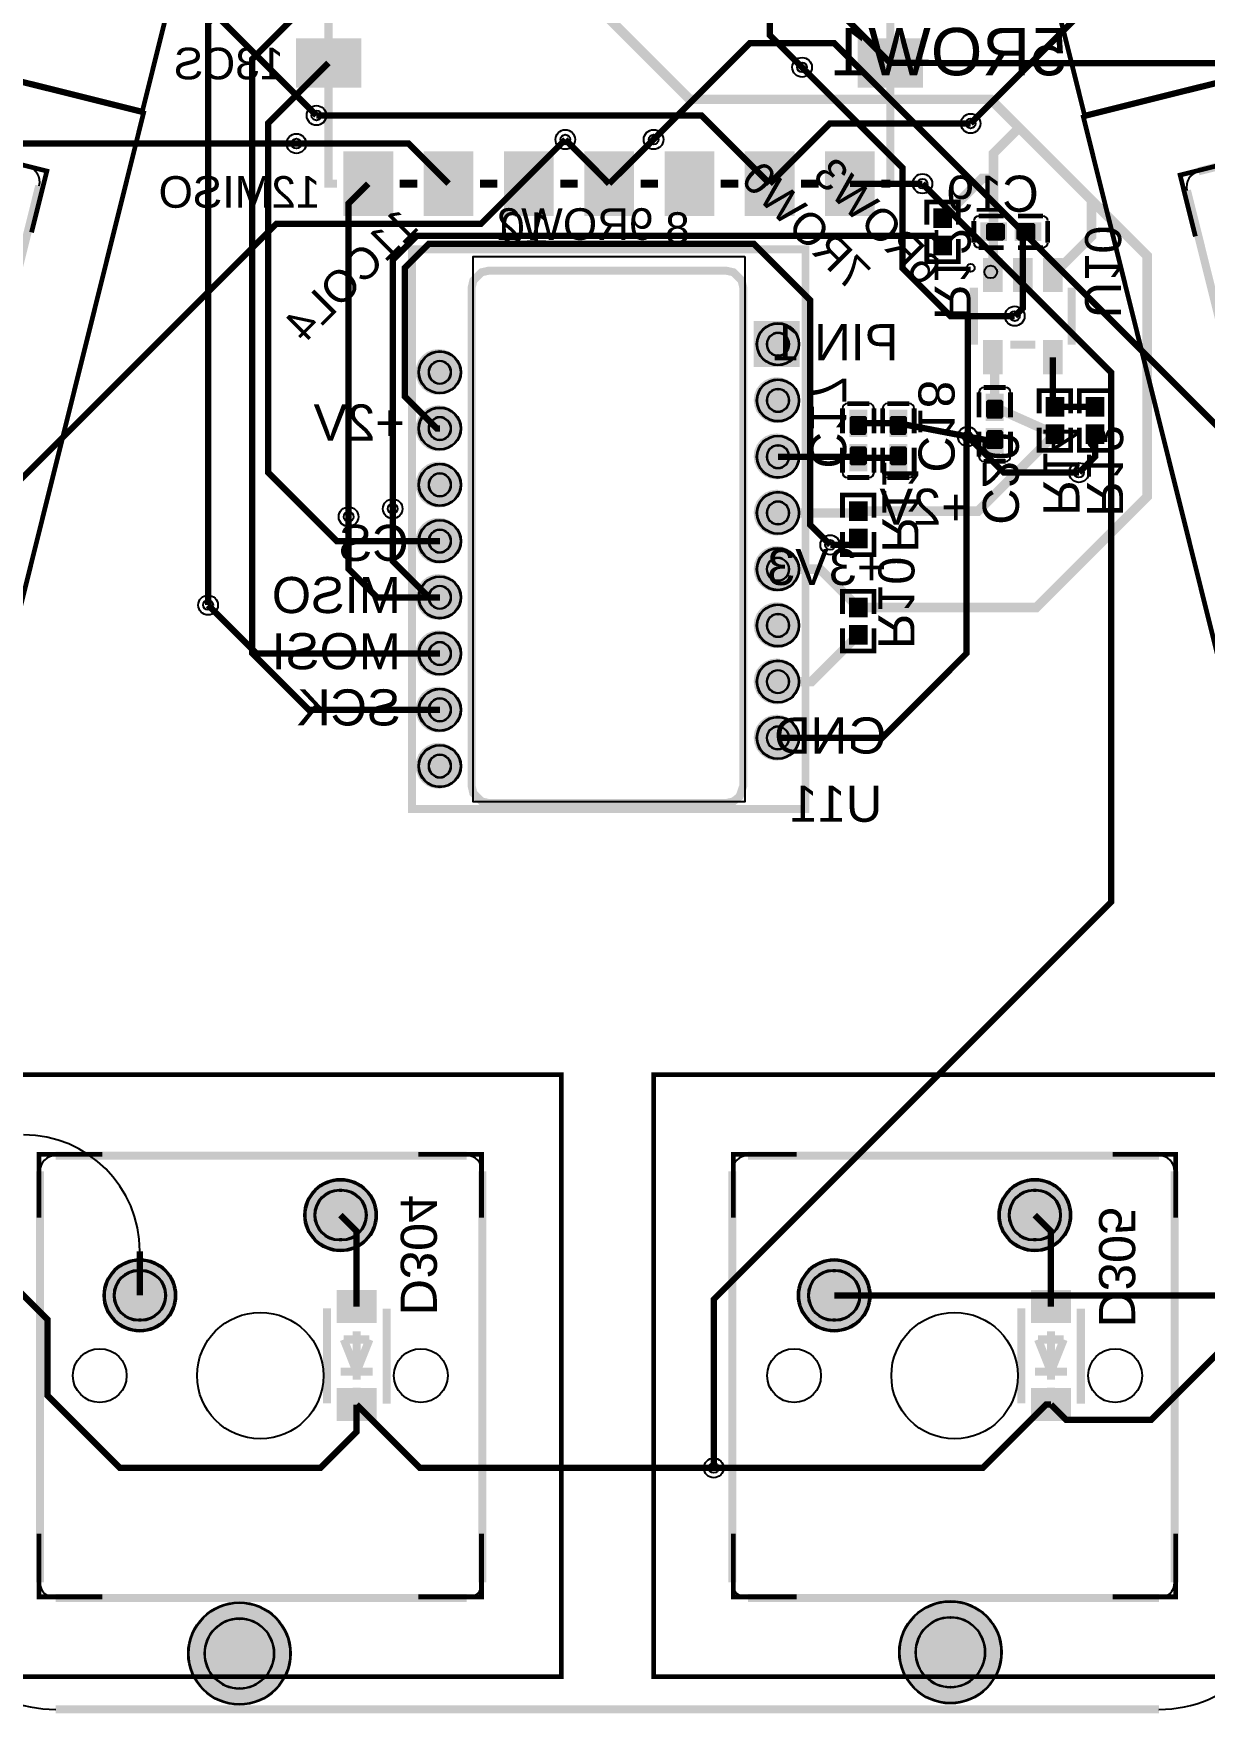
# Model space of a CAD drawing. Header units: millimetres. Extents: x 6 to 238, y 3 to 100.
# Drawn here: x 103.7 to 140.7, y 2.6 to 55.8 of the extents above; entities that cross this region are included whole.
import ezdxf

# ---------------------------------------------------------------- set-up
doc = ezdxf.new("R2010")
doc.units = ezdxf.units.MM
for name, color, linetype, true_color in [('BoardOutLine', 7, 'Continuous', 0xff00ff), ('BottomLayer', 7, 'Continuous', 0x0000ff), ('BottomPasteMaskLayer', 7, 'Continuous', 0x800000), ('BottomSilkLayer', 7, 'Continuous', 0x66cc33), ('BottomSolderMaskLayer', 7, 'Continuous', 0xaa00ff), ('Document', 7, 'Continuous', 0xffffff), ('Hole', 7, 'Continuous', 0x222222), ('Multi-Layer', 7, 'Continuous', 0xc0c0c0), ('TopLayer', 7, 'Continuous', 0xff0000), ('TopSilkLayer', 7, 'Continuous', 0xffcc00), ('TopSolderMaskLayer', 7, 'Continuous', 0x800080)]:
    doc.layers.add(name, color=color, linetype=linetype, true_color=true_color)
doc.styles.get("Standard").update_dxf_attribs({"font": 'arial.ttf'})

msp = doc.modelspace()

# ---------------------------------------------------------------- hatches: boundary and pattern name
at = {"layer": 'BottomLayer'}
for points in [[(114.03, 54.112), (114.03, 55.636), (112.03, 55.636), (112.03, 54.112)], [(129.81, 55.636), (129.81, 54.112), (131.81, 54.112), (131.81, 55.636)], [(115.052, 52.054), (113.528, 52.054), (113.528, 50.054), (115.052, 50.054)], [(117.592, 52.054), (116.068, 52.054), (116.068, 50.054), (117.592, 50.054)], [(120.132, 52.054), (118.608, 52.054), (118.608, 50.054), (120.132, 50.054)], [(122.672, 52.054), (121.148, 52.054), (121.148, 50.054), (122.672, 50.054)], [(125.212, 52.054), (123.688, 52.054), (123.688, 50.054), (125.212, 50.054)], [(127.752, 52.054), (126.228, 52.054), (126.228, 50.054), (127.752, 50.054)], [(130.292, 52.054), (128.768, 52.054), (128.768, 50.054), (130.292, 50.054)], [(132.191, 49.68), (132.731, 49.68), (132.731, 50.246), (132.191, 50.246)], [(134.47, 49.26), (134.47, 49.8), (133.68, 49.8), (133.68, 49.26)], [(134.77, 49.26), (134.77, 49.8), (135.56, 49.8), (135.56, 49.26)], [(132.191, 49.38), (132.731, 49.38), (132.731, 48.814), (132.191, 48.814)], [(134.351, 47.663), (134.351, 48.663), (133.751, 48.663), (133.751, 47.663)], [(135.301, 47.663), (135.301, 48.663), (134.701, 48.663), (134.701, 47.663)], [(136.251, 47.663), (136.251, 48.663), (135.651, 48.663), (135.651, 47.663)], [(134.351, 45.063), (134.351, 46.063), (133.751, 46.063), (133.751, 45.063)], [(136.251, 45.063), (136.251, 46.063), (135.651, 46.063), (135.651, 45.063)], [(133.842, 43.584), (134.382, 43.584), (134.382, 44.374), (133.842, 44.374)], [(136.287, 43.711), (135.747, 43.711), (135.747, 44.277), (136.287, 44.277)], [(137.017, 43.711), (137.557, 43.711), (137.557, 44.277), (137.017, 44.277)], [(129.524, 43.076), (130.064, 43.076), (130.064, 43.866), (129.524, 43.866)], [(130.794, 43.076), (131.334, 43.076), (131.334, 43.866), (130.794, 43.866)], [(133.842, 43.284), (134.382, 43.284), (134.382, 42.494), (133.842, 42.494)], [(136.287, 43.411), (135.747, 43.411), (135.747, 42.845), (136.287, 42.845)], [(137.017, 43.411), (137.557, 43.411), (137.557, 42.845), (137.017, 42.845)], [(129.524, 42.776), (130.064, 42.776), (130.064, 41.986), (129.524, 41.986)], [(130.794, 42.776), (131.334, 42.776), (131.334, 41.986), (130.794, 41.986)], [(129.524, 40.409), (130.064, 40.409), (130.064, 40.975), (129.524, 40.975)], [(129.524, 40.109), (130.064, 40.109), (130.064, 39.543), (129.524, 39.543)], [(129.524, 37.361), (130.064, 37.361), (130.064, 37.927), (129.524, 37.927)], [(129.524, 37.061), (130.064, 37.061), (130.064, 36.495), (129.524, 36.495)], [(114.519, 15.02), (114.519, 16.02), (113.319, 16.02), (113.319, 15.02)], [(136.49, 15.02), (136.49, 16.02), (135.29, 16.02), (135.29, 15.02)], [(114.519, 11.92), (114.519, 12.92), (113.319, 12.92), (113.319, 11.92)], [(136.49, 11.92), (136.49, 12.92), (135.29, 12.92), (135.29, 11.92)]]:
    msp.add_hatch(color=256, dxfattribs=at).paths.add_polyline_path(points)
at = {"layer": 'BottomPasteMaskLayer'}
for points in [[(114.03, 54.112), (114.03, 55.636), (112.03, 55.636), (112.03, 54.112)], [(129.81, 55.636), (129.81, 54.112), (131.81, 54.112), (131.81, 55.636)], [(115.052, 52.054), (113.528, 52.054), (113.528, 50.054), (115.052, 50.054)], [(117.592, 52.054), (116.068, 52.054), (116.068, 50.054), (117.592, 50.054)], [(120.132, 52.054), (118.608, 52.054), (118.608, 50.054), (120.132, 50.054)], [(122.672, 52.054), (121.148, 52.054), (121.148, 50.054), (122.672, 50.054)], [(125.212, 52.054), (123.688, 52.054), (123.688, 50.054), (125.212, 50.054)], [(127.752, 52.054), (126.228, 52.054), (126.228, 50.054), (127.752, 50.054)], [(130.292, 52.054), (128.768, 52.054), (128.768, 50.054), (130.292, 50.054)], [(132.231, 49.665), (132.691, 49.665), (132.731, 49.705), (132.731, 50.206), (132.691, 50.246), (132.231, 50.246), (132.191, 50.206), (132.191, 49.705)], [(133.84, 49.755), (133.84, 49.305), (133.89, 49.255), (134.37, 49.255), (134.44, 49.305), (134.44, 49.755), (134.37, 49.805), (133.89, 49.805)], [(134.8, 49.755), (134.8, 49.305), (134.87, 49.255), (135.35, 49.255), (135.4, 49.305), (135.4, 49.755), (135.35, 49.805), (134.87, 49.805)], [(132.231, 49.395), (132.691, 49.395), (132.731, 49.355), (132.731, 48.854), (132.691, 48.814), (132.231, 48.814), (132.191, 48.854), (132.191, 49.355)], [(134.351, 47.663), (134.351, 48.663), (133.751, 48.663), (133.751, 47.663)], [(135.301, 47.663), (135.301, 48.663), (134.701, 48.663), (134.701, 47.663)], [(136.251, 47.663), (136.251, 48.663), (135.651, 48.663), (135.651, 47.663)], [(134.351, 45.063), (134.351, 46.063), (133.751, 46.063), (133.751, 45.063)], [(136.251, 45.063), (136.251, 46.063), (135.651, 46.063), (135.651, 45.063)], [(134.337, 44.214), (133.887, 44.214), (133.837, 44.164), (133.837, 43.684), (133.887, 43.614), (134.337, 43.614), (134.387, 43.684), (134.387, 44.164)], [(136.247, 43.696), (135.787, 43.696), (135.747, 43.736), (135.747, 44.237), (135.787, 44.277), (136.247, 44.277), (136.287, 44.237), (136.287, 43.736)], [(137.057, 43.696), (137.517, 43.696), (137.557, 43.736), (137.557, 44.237), (137.517, 44.277), (137.057, 44.277), (137.017, 44.237), (137.017, 43.736)], [(130.019, 43.706), (129.569, 43.706), (129.519, 43.656), (129.519, 43.176), (129.569, 43.106), (130.019, 43.106), (130.069, 43.176), (130.069, 43.656)], [(131.289, 43.706), (130.839, 43.706), (130.789, 43.656), (130.789, 43.176), (130.839, 43.106), (131.289, 43.106), (131.339, 43.176), (131.339, 43.656)], [(134.337, 43.254), (133.887, 43.254), (133.837, 43.184), (133.837, 42.704), (133.887, 42.654), (134.337, 42.654), (134.387, 42.704), (134.387, 43.184)], [(136.247, 43.426), (135.787, 43.426), (135.747, 43.386), (135.747, 42.885), (135.787, 42.845), (136.247, 42.845), (136.287, 42.885), (136.287, 43.386)], [(137.057, 43.426), (137.517, 43.426), (137.557, 43.386), (137.557, 42.885), (137.517, 42.845), (137.057, 42.845), (137.017, 42.885), (137.017, 43.386)], [(130.019, 42.746), (129.569, 42.746), (129.519, 42.676), (129.519, 42.196), (129.569, 42.146), (130.019, 42.146), (130.069, 42.196), (130.069, 42.676)], [(131.289, 42.746), (130.839, 42.746), (130.789, 42.676), (130.789, 42.196), (130.839, 42.146), (131.289, 42.146), (131.339, 42.196), (131.339, 42.676)], [(129.564, 40.394), (130.024, 40.394), (130.064, 40.434), (130.064, 40.935), (130.024, 40.975), (129.564, 40.975), (129.524, 40.935), (129.524, 40.434)], [(129.564, 40.124), (130.024, 40.124), (130.064, 40.084), (130.064, 39.583), (130.024, 39.543), (129.564, 39.543), (129.524, 39.583), (129.524, 40.084)], [(129.564, 37.346), (130.024, 37.346), (130.064, 37.386), (130.064, 37.887), (130.024, 37.927), (129.564, 37.927), (129.524, 37.887), (129.524, 37.386)], [(129.564, 37.076), (130.024, 37.076), (130.064, 37.036), (130.064, 36.535), (130.024, 36.495), (129.564, 36.495), (129.524, 36.535), (129.524, 37.036)], [(114.519, 15.02), (114.519, 16.02), (113.319, 16.02), (113.319, 15.02)], [(136.49, 15.02), (136.49, 16.02), (135.29, 16.02), (135.29, 15.02)], [(114.519, 11.92), (114.519, 12.92), (113.319, 12.92), (113.319, 11.92)], [(136.49, 11.92), (136.49, 12.92), (135.29, 12.92), (135.29, 11.92)]]:
    msp.add_hatch(color=256, dxfattribs=at).paths.add_polyline_path(points)
at = {"layer": 'BottomSolderMaskLayer'}
for points in [[(114.064, 54.093), (114.064, 55.655), (111.997, 55.655), (111.997, 54.093)], [(129.777, 55.655), (129.777, 54.093), (131.844, 54.093), (131.844, 55.655)], [(115.078, 52.08), (113.503, 52.08), (113.503, 50.029), (115.078, 50.029)], [(117.618, 52.08), (116.043, 52.08), (116.043, 50.029), (117.618, 50.029)], [(120.158, 52.08), (118.583, 52.08), (118.583, 50.029), (120.158, 50.029)], [(122.698, 52.08), (121.123, 52.08), (121.123, 50.029), (122.698, 50.029)], [(125.238, 52.08), (123.663, 52.08), (123.663, 50.029), (125.238, 50.029)], [(127.778, 52.08), (126.203, 52.08), (126.203, 50.029), (127.778, 50.029)], [(130.318, 52.08), (128.743, 52.08), (128.743, 50.029), (130.318, 50.029)], [(132.167, 49.654), (132.756, 49.654), (132.756, 50.272), (132.167, 50.272)], [(134.496, 49.235), (134.496, 49.826), (133.655, 49.826), (133.655, 49.235)], [(134.745, 49.235), (134.745, 49.826), (135.586, 49.826), (135.586, 49.235)], [(132.167, 49.407), (132.756, 49.407), (132.756, 48.788), (132.167, 48.788)], [(134.367, 47.621), (134.367, 48.706), (133.736, 48.706), (133.736, 47.621)], [(135.317, 47.621), (135.317, 48.706), (134.686, 48.706), (134.686, 47.621)], [(136.266, 47.621), (136.266, 48.706), (135.636, 48.706), (135.636, 47.621)], [(126.579, 45.974, 1), (127.93, 45.974, 1)], [(115.878, 45.085, 1), (117.229, 45.085, 1)], [(134.367, 45.021), (134.367, 46.105), (133.736, 46.105), (133.736, 45.021)], [(136.266, 45.021), (136.266, 46.105), (135.636, 46.105), (135.636, 45.021)], [(126.579, 44.194, 1), (127.93, 44.194, 1)], [(133.825, 43.547), (134.4, 43.547), (134.4, 44.411), (133.825, 44.411)], [(136.312, 43.684), (135.723, 43.684), (135.723, 44.303), (136.312, 44.303)], [(136.993, 43.684), (137.582, 43.684), (137.582, 44.303), (136.993, 44.303)], [(115.878, 43.305, 1), (117.229, 43.305, 1)], [(129.507, 43.039), (130.082, 43.039), (130.082, 43.903), (129.507, 43.903)], [(130.777, 43.039), (131.352, 43.039), (131.352, 43.903), (130.777, 43.903)], [(126.579, 42.413, 1), (127.93, 42.413, 1)], [(133.825, 43.321), (134.4, 43.321), (134.4, 42.457), (133.825, 42.457)], [(136.312, 43.438), (135.723, 43.438), (135.723, 42.819), (136.312, 42.819)], [(136.993, 43.438), (137.582, 43.438), (137.582, 42.819), (136.993, 42.819)], [(129.507, 42.813), (130.082, 42.813), (130.082, 41.949), (129.507, 41.949)], [(130.777, 42.813), (131.352, 42.813), (131.352, 41.949), (130.777, 41.949)], [(115.878, 41.524, 1), (117.229, 41.524, 1)], [(126.579, 40.635, 1), (127.93, 40.635, 1)], [(129.5, 40.382), (130.089, 40.382), (130.089, 41.001), (129.5, 41.001)], [(115.878, 39.743, 1), (117.229, 39.743, 1)], [(129.5, 40.136), (130.089, 40.136), (130.089, 39.517), (129.5, 39.517)], [(126.576, 38.854, 1), (127.927, 38.854, 1)], [(115.878, 37.963, 1), (117.229, 37.963, 1)], [(126.579, 37.074, 1), (127.93, 37.074, 1)], [(129.5, 37.334), (130.089, 37.334), (130.089, 37.953), (129.5, 37.953)], [(115.878, 36.185, 1), (117.229, 36.185, 1)], [(129.5, 37.088), (130.089, 37.088), (130.089, 36.469), (129.5, 36.469)], [(126.576, 35.296, 1), (127.927, 35.296, 1)], [(115.878, 34.404, 1), (117.229, 34.404, 1)], [(126.576, 33.515, 1), (127.927, 33.515, 1)], [(115.878, 32.624, 1), (117.229, 32.624, 1)], [(112.26, 18.415, 1), (114.562, 18.415, 1)], [(134.232, 18.415, 1), (136.533, 18.415, 1)], [(105.91, 15.875, 1), (108.212, 15.875, 1)], [(127.882, 15.875, 1), (130.183, 15.875, 1)], [(114.55, 14.999), (114.55, 16.041), (113.289, 16.041), (113.289, 14.999)], [(136.521, 14.999), (136.521, 16.041), (135.26, 16.041), (135.26, 14.999)], [(114.55, 11.899), (114.55, 12.941), (113.289, 12.941), (113.289, 11.899)], [(136.521, 11.899), (136.521, 12.941), (135.26, 12.941), (135.26, 11.899)], [(108.585, 4.54, 1), (111.835, 4.54, 1)], [(131.084, 4.581, 1), (134.335, 4.581, 1)]]:
    msp.add_hatch(color=256, dxfattribs=at).paths.add_polyline_path(points)
at = {"layer": 'Document'}
for points in [[(114.046, 15.113), (114.046, 16.002), (113.792, 16.002), (113.792, 15.113)], [(136.017, 15.113), (136.017, 16.002), (135.763, 16.002), (135.763, 15.113)], [(113.483, 15.441), (114.372, 15.441), (114.372, 15.695), (113.483, 15.695)], [(135.454, 15.441), (136.343, 15.441), (136.343, 15.695), (135.454, 15.695)], [(114.046, 12.065), (114.046, 12.954), (113.792, 12.954), (113.792, 12.065)], [(136.017, 12.065), (136.017, 12.954), (135.763, 12.954), (135.763, 12.065)]]:
    msp.add_hatch(color=256, dxfattribs=at).paths.add_polyline_path(points)
at = {"layer": 'Multi-Layer'}
for points in [[(126.604, 45.974, 1), (127.904, 45.974, 1)], [(115.903, 45.085, 1), (117.203, 45.085, 1)], [(126.604, 44.194, 1), (127.904, 44.194, 1)], [(115.903, 43.305, 1), (117.203, 43.305, 1)], [(126.604, 42.413, 1), (127.904, 42.413, 1)], [(115.903, 41.524, 1), (117.203, 41.524, 1)], [(126.604, 40.635, 1), (127.904, 40.635, 1)], [(115.903, 39.743, 1), (117.203, 39.743, 1)], [(126.602, 38.854, 1), (127.902, 38.854, 1)], [(115.903, 37.963, 1), (117.203, 37.963, 1)], [(126.604, 37.074, 1), (127.904, 37.074, 1)], [(115.903, 36.185, 1), (117.203, 36.185, 1)], [(126.602, 35.296, 1), (127.902, 35.296, 1)], [(115.903, 34.404, 1), (117.203, 34.404, 1)], [(126.602, 33.515, 1), (127.902, 33.515, 1)], [(115.903, 32.624, 1), (117.203, 32.624, 1)], [(112.311, 18.415, 1), (114.511, 18.415, 1)], [(134.282, 18.415, 1), (136.482, 18.415, 1)], [(105.961, 15.875, 1), (108.161, 15.875, 1)], [(127.932, 15.875, 1), (130.132, 15.875, 1)]]:
    msp.add_hatch(color=256, dxfattribs=at).paths.add_polyline_path(points)
at = {"layer": 'TopSolderMaskLayer'}
for points in [[(126.579, 45.974, 1), (127.93, 45.974, 1)], [(115.878, 45.085, 1), (117.229, 45.085, 1)], [(126.579, 44.194, 1), (127.93, 44.194, 1)], [(115.878, 43.305, 1), (117.229, 43.305, 1)], [(126.579, 42.413, 1), (127.93, 42.413, 1)], [(115.878, 41.524, 1), (117.229, 41.524, 1)], [(126.579, 40.635, 1), (127.93, 40.635, 1)], [(115.878, 39.743, 1), (117.229, 39.743, 1)], [(126.576, 38.854, 1), (127.927, 38.854, 1)], [(115.878, 37.963, 1), (117.229, 37.963, 1)], [(126.579, 37.074, 1), (127.93, 37.074, 1)], [(115.878, 36.185, 1), (117.229, 36.185, 1)], [(126.576, 35.296, 1), (127.927, 35.296, 1)], [(115.878, 34.404, 1), (117.229, 34.404, 1)], [(126.576, 33.515, 1), (127.927, 33.515, 1)], [(115.878, 32.624, 1), (117.229, 32.624, 1)], [(112.26, 18.415, 1), (114.562, 18.415, 1)], [(134.232, 18.415, 1), (136.533, 18.415, 1)], [(105.91, 15.875, 1), (108.212, 15.875, 1)], [(127.882, 15.875, 1), (130.183, 15.875, 1)], [(108.585, 4.54, 1), (111.835, 4.54, 1)], [(131.084, 4.581, 1), (134.335, 4.581, 1)]]:
    msp.add_hatch(color=256, dxfattribs=at).paths.add_polyline_path(points)

# ---------------------------------------------------------------- linework, layer by layer
at = {"layer": 'BoardOutLine', "const_width": 0.254}
msp.add_lwpolyline([(104.398, 2.773), (139.306, 2.773)], dxfattribs=at)
at = {"layer": 'BoardOutLine'}
for centre, start, end in [((104.398, 6.798), 180, 270), ((139.306, 6.798), 270, 0)]:
    msp.add_arc(centre, 4.025, start, end, dxfattribs=at)
at = {"layer": 'BottomLayer'}
for points, const_width in [([(116.83, 71.384), (116.84, 61.341), (124.46, 53.721), (131.191, 53.721)], 0.3), ([(127, 71.384), (127, 55.753), (128.016, 54.737)], 0.2), ([(113.03, 59.954), (109.22, 56.144), (109.22, 37.719)], 0.2), ([(113.03, 57.414), (110.617, 55.001), (110.617, 36.195), (112.408, 34.404), (116.553, 34.404)], 0.2), ([(130.81, 54.874), (129.423, 56.261), (128.143, 56.261)], 0.2), ([(113.03, 54.874), (111.125, 52.969), (111.125, 41.91), (113.292, 39.743), (116.553, 39.743)], 0.2), ([(130.81, 54.874), (143.002, 54.864), (149.098, 48.768), (150.749, 48.768), (151.384, 48.133), (151.384, 46.965)], 0.2), ([(131.191, 53.721), (133.985, 53.721), (138.938, 48.768), (138.938, 41.148), (135.434, 37.644), (129.794, 37.644)], 0.3), ([(126.99, 51.054), (124.831, 53.213), (112.649, 53.213)], 0.2), ([(126.99, 51.054), (128.895, 52.959), (133.35, 52.959)], 0.2), ([(134.075, 49.53), (134.075, 52.018), (134.882, 52.825)], 0.3), ([(116.83, 51.054), (115.56, 52.324), (112.014, 52.324)], 0.2), ([(121.91, 51.054), (120.523, 52.451)], 0.2), ([(121.91, 51.054), (123.317, 52.451)], 0.2), ([(114.29, 51.054), (113.665, 50.429), (113.665, 40.513)], 0.2), ([(129.53, 51.054), (131.826, 51.054)], 0.2), ([(132.461, 49.963), (133.719, 51.221), (134.075, 51.221)], 0.3), ([(135.951, 48.163), (137.174, 49.386), (137.174, 50.532)], 0.3), ([(132.461, 49.098), (132.156, 49.403), (115.824, 49.403), (115.062, 48.641), (115.062, 40.767)], 0.2), ([(134.051, 48.164), (134.074, 49.53)], 0.3), ([(135.165, 49.53), (135.001, 49.366), (135.001, 48.163)], 0.2), ([(134.747, 46.863), (135.001, 47.117), (135.001, 48.163)], 0.2), ([(134.051, 45.563), (134.112, 45.502), (134.112, 43.979)], 0.3), ([(136.017, 43.994), (135.951, 44.06), (135.951, 45.563)], 0.2), ([(134.112, 43.979), (136.017, 43.128)], 0.3), ([(136.017, 43.994), (137.287, 43.994)], 0.2), ([(136.017, 43.128), (133.581, 40.692), (129.794, 40.692)], 0.3), ([(129.794, 43.471), (131.064, 43.471)], 0.2), ([(131.064, 43.471), (133.257, 43.052)], 0.2), ([(133.257, 43.052), (134.112, 42.889)], 0.2), ([(136.779, 41.91), (137.287, 42.418), (137.287, 43.128)], 0.2), ([(129.794, 42.381), (129.762, 42.413), (127.254, 42.413)], 0.2), ([(129.794, 42.381), (131.064, 42.381)], 0.2), ([(129.794, 40.692), (129.737, 40.635), (127.254, 40.635)], 0.3), ([(129.794, 39.826), (129.592, 39.624), (128.905, 39.624)], 0.2), ([(129.794, 37.644), (128.584, 38.854), (127.252, 38.854)], 0.3), ([(129.794, 36.778), (128.312, 35.296), (127.252, 35.296)], 0.3), ([(56.007, 30.073), (56.235, 29.845), (58.928, 29.845), (60.198, 31.115), (60.198, 33.147), (63.5, 36.449), (78.486, 36.449), (83.312, 31.623), (83.312, 26.162), (85.852, 23.622), (92.837, 23.622), (98.425, 18.034), (101.219, 18.034), (104.14, 15.113), (104.14, 12.7), (106.426, 10.414), (112.776, 10.414), (113.919, 11.557), (113.919, 12.42)], 0.2), ([(135.89, 12.42), (136.372, 11.938), (139.065, 11.938), (150.368, 23.241), (155.321, 23.241), (164.719, 32.639), (170.307, 32.639), (172.974, 35.306), (192.405, 35.306), (194.183, 33.528), (194.183, 32.74)], 0.2), ([(113.411, 18.415), (113.919, 17.907), (113.919, 15.52)], 0.2), ([(135.382, 18.415), (135.89, 17.907), (135.89, 15.52)], 0.2), ([(113.919, 12.42), (115.925, 10.414), (133.731, 10.414), (135.737, 12.42), (135.89, 12.42)], 0.2)]:
    msp.add_lwpolyline(points, dxfattribs=dict(at, const_width=const_width))
at = {"layer": 'BottomSilkLayer'}
for points, const_width in [([(113.297, 51.054), (113.03, 51.054), (113.03, 71.384), (130.81, 71.384), (130.81, 51.054)], 0.254), ([(115.837, 51.054), (115.283, 51.054)], 0.254), ([(118.377, 51.054), (117.823, 51.054)], 0.254), ([(120.917, 51.054), (120.363, 51.054)], 0.254), ([(123.457, 51.054), (122.903, 51.054)], 0.254), ([(125.997, 51.054), (125.443, 51.054)], 0.254), ([(128.537, 51.054), (127.983, 51.054)], 0.254), ([(130.81, 51.054), (130.523, 51.054)], 0.254), ([(131.963, 49.756), (131.963, 50.474), (132.96, 50.474), (132.96, 49.756)], 0.152), ([(133.604, 50.029), (134.394, 50.029)], 0.152), ([(135.637, 50.029), (134.846, 50.029)], 0.152), ([(133.452, 49.184), (133.452, 49.876)], 0.152), ([(135.789, 49.184), (135.789, 49.876)], 0.152), ([(131.963, 49.304), (131.963, 48.586), (132.96, 48.586), (132.96, 49.304)], 0.152), ([(134.394, 49.031), (133.604, 49.031)], 0.152), ([(134.846, 49.031), (135.637, 49.031)], 0.152), ([(133.451, 45.963), (133.451, 47.763)], 0.254), ([(136.551, 45.963), (136.551, 47.763)], 0.254), ([(134.601, 45.963), (135.401, 45.963)], 0.254), ([(133.766, 44.603), (134.458, 44.603)], 0.152), ([(129.448, 44.095), (130.14, 44.095)], 0.152), ([(130.718, 44.095), (131.41, 44.095)], 0.152), ([(133.614, 43.66), (133.614, 44.45)], 0.152), ([(134.611, 44.45), (134.611, 43.66)], 0.152), ([(136.516, 43.787), (136.516, 44.505), (135.519, 44.505), (135.519, 43.787)], 0.152), ([(136.789, 43.787), (136.789, 44.505), (137.786, 44.505), (137.786, 43.787)], 0.152), ([(129.296, 43.152), (129.296, 43.942)], 0.152), ([(130.293, 43.942), (130.293, 43.152)], 0.152), ([(130.566, 43.152), (130.566, 43.942)], 0.152), ([(131.563, 43.942), (131.563, 43.152)], 0.152), ([(133.614, 43.208), (133.614, 42.418)], 0.152), ([(134.611, 42.418), (134.611, 43.208)], 0.152), ([(136.516, 43.335), (136.516, 42.617), (135.519, 42.617), (135.519, 43.335)], 0.152), ([(136.789, 43.335), (136.789, 42.617), (137.786, 42.617), (137.786, 43.335)], 0.152), ([(129.296, 42.7), (129.296, 41.91)], 0.152), ([(130.293, 41.91), (130.293, 42.7)], 0.152), ([(130.566, 42.7), (130.566, 41.91)], 0.152), ([(131.563, 41.91), (131.563, 42.7)], 0.152), ([(133.766, 42.265), (134.458, 42.265)], 0.152), ([(129.448, 41.757), (130.14, 41.757)], 0.152), ([(130.718, 41.757), (131.41, 41.757)], 0.152), ([(129.296, 40.485), (129.296, 41.203), (130.293, 41.203), (130.293, 40.485)], 0.152), ([(129.296, 40.033), (129.296, 39.315), (130.293, 39.315), (130.293, 40.033)], 0.152), ([(129.296, 37.437), (129.296, 38.155), (130.293, 38.155), (130.293, 37.437)], 0.152), ([(129.296, 36.985), (129.296, 36.267), (130.293, 36.267), (130.293, 36.985)], 0.152), ([(112.986, 12.463), (112.986, 15.463)], 0.254), ([(114.866, 12.45), (114.866, 15.45)], 0.254), ([(134.957, 12.463), (134.957, 15.463)], 0.254), ([(136.837, 12.45), (136.837, 15.45)], 0.254), ([(113.513, 14.478), (113.919, 13.462)], 0.254), ([(114.326, 14.478), (113.513, 14.478)], 0.254), ([(113.919, 13.208), (113.919, 14.732)], 0.254), ([(113.919, 13.462), (114.326, 14.478)], 0.254), ([(135.484, 14.478), (135.89, 13.462)], 0.254), ([(136.297, 14.478), (135.484, 14.478)], 0.254), ([(135.89, 13.208), (135.89, 14.732)], 0.254), ([(135.89, 13.462), (136.297, 14.478)], 0.254), ([(114.427, 13.462), (113.411, 13.462)], 0.254), ([(136.398, 13.462), (135.382, 13.462)], 0.254)]:
    msp.add_lwpolyline(points, dxfattribs=dict(at, const_width=const_width))
for points, const_width in [([(128.124, 48.974), (115.674, 48.974), (115.674, 31.264), (128.124, 31.264), (128.124, 48.974)], 0.25), ([(127.811, 45.383), (126.611, 45.383), (126.611, 46.583), (127.811, 46.583), (127.811, 45.383)], 0.254)]:
    msp.add_lwpolyline(points, close=True, dxfattribs=dict(at, const_width=const_width))
msp.add_circle((133.35, 48.387), 0.127, dxfattribs=at)
for centre, start, end in [((133.604, 49.876), 90, 180), ((135.637, 49.876), 0, 90), ((133.604, 49.184), 180, 270), ((135.637, 49.184), 270, 0), ((133.766, 44.45), 90, 180), ((134.458, 44.45), 0, 90), ((129.448, 43.942), 90, 180), ((130.14, 43.942), 0, 90), ((130.718, 43.942), 90, 180), ((131.41, 43.942), 0, 90), ((133.766, 42.418), 180, 270), ((134.458, 42.418), 270, 360), ((129.448, 41.91), 180, 270), ((130.14, 41.91), 270, 360), ((130.718, 41.91), 180, 270), ((131.41, 41.91), 270, 360)]:
    msp.add_arc(centre, 0.152, start, end, dxfattribs=at)
at = {"layer": 'BottomSolderMaskLayer'}
for points in [[(127.252, 46.338), (127.257, 46.338)], [(116.551, 45.449), (116.556, 45.449)], [(127.252, 45.61), (127.257, 45.61)], [(116.551, 44.721), (116.556, 44.721)], [(127.252, 44.557), (127.257, 44.557)], [(116.551, 43.668), (116.556, 43.668)], [(127.252, 43.83), (127.257, 43.83)], [(116.551, 42.941), (116.556, 42.941)], [(127.252, 42.777), (127.257, 42.777)], [(127.252, 42.049), (127.257, 42.049)], [(116.551, 41.888), (116.556, 41.888)], [(116.551, 41.16), (116.556, 41.16)], [(127.252, 40.999), (127.257, 40.999)], [(116.551, 40.107), (116.556, 40.107)], [(127.252, 40.271), (127.257, 40.271)], [(116.551, 39.38), (116.556, 39.38)], [(127.249, 39.218), (127.254, 39.218)], [(116.551, 38.327), (116.556, 38.327)], [(127.249, 38.491), (127.254, 38.491)], [(116.551, 37.599), (116.556, 37.599)], [(127.252, 37.438), (127.257, 37.438)], [(127.252, 36.71), (127.257, 36.71)], [(116.551, 36.549), (116.556, 36.549)], [(116.551, 35.821), (116.556, 35.821)], [(127.249, 35.66), (127.254, 35.66)], [(116.551, 34.768), (116.556, 34.768)], [(127.249, 34.932), (127.254, 34.932)], [(116.551, 34.041), (116.556, 34.041)], [(127.249, 33.879), (127.254, 33.879)], [(116.551, 32.988), (116.556, 32.988)], [(127.249, 33.152), (127.254, 33.152)], [(116.551, 32.26), (116.556, 32.26)], [(113.371, 19.213), (113.451, 19.213)], [(135.342, 19.213), (135.422, 19.213)], [(113.371, 17.617), (113.451, 17.617)], [(135.342, 17.617), (135.422, 17.617)], [(107.021, 16.673), (107.101, 16.673)], [(128.992, 16.673), (129.072, 16.673)], [(107.021, 15.077), (107.101, 15.077)], [(128.992, 15.077), (129.072, 15.077)], [(110.213, 5.65), (110.207, 5.65)], [(132.712, 5.691), (132.707, 5.691)], [(110.213, 3.431), (110.207, 3.431)], [(132.712, 3.471), (132.707, 3.471)]]:
    msp.add_lwpolyline(points, close=True, dxfattribs=at)
for centre, radius in [((127.254, 45.974), 0.675), ((116.553, 45.085), 0.675), ((127.254, 44.194), 0.675), ((116.553, 43.305), 0.675), ((127.254, 42.413), 0.675), ((116.553, 41.524), 0.675), ((127.254, 40.635), 0.675), ((116.553, 39.743), 0.675), ((127.252, 38.854), 0.675), ((116.553, 37.963), 0.675), ((127.254, 37.074), 0.675), ((116.553, 36.185), 0.675), ((127.252, 35.296), 0.675), ((116.553, 34.404), 0.675), ((127.252, 33.515), 0.675), ((116.553, 32.624), 0.675), ((113.411, 18.415), 1.151), ((135.382, 18.415), 1.151), ((107.061, 15.875), 1.151), ((129.032, 15.875), 1.151), ((110.21, 4.54), 1.625), ((132.71, 4.581), 1.625)]:
    msp.add_circle(centre, radius, dxfattribs=at)
for centre, radius, start, end in [((127.257, 45.974), 0.364, 90, 270), ((127.252, 45.974), 0.364, 270, 90), ((116.556, 45.085), 0.364, 90, 270), ((116.551, 45.085), 0.364, 270, 90), ((127.257, 44.194), 0.364, 90, 270), ((127.252, 44.194), 0.364, 270, 90), ((116.556, 43.305), 0.364, 90, 270), ((116.551, 43.305), 0.364, 270, 90), ((127.257, 42.413), 0.364, 90, 270), ((127.252, 42.413), 0.364, 270, 90), ((116.556, 41.524), 0.364, 90, 270), ((116.551, 41.524), 0.364, 270, 90), ((127.257, 40.635), 0.364, 90, 270), ((127.252, 40.635), 0.364, 270, 90), ((116.556, 39.743), 0.364, 90, 270), ((116.551, 39.743), 0.364, 270, 90), ((127.254, 38.854), 0.364, 90, 270), ((127.249, 38.854), 0.364, 270, 90), ((116.556, 37.963), 0.364, 90, 270), ((116.551, 37.963), 0.364, 270, 90), ((127.257, 37.074), 0.364, 90, 270), ((127.252, 37.074), 0.364, 270, 90), ((116.556, 36.185), 0.364, 90, 270), ((116.551, 36.185), 0.364, 270, 90), ((127.254, 35.296), 0.364, 90, 270), ((127.249, 35.296), 0.364, 270, 90), ((116.556, 34.404), 0.364, 90, 270), ((116.551, 34.404), 0.364, 270, 90), ((127.254, 33.515), 0.364, 90, 270), ((127.249, 33.515), 0.364, 270, 90), ((116.556, 32.624), 0.364, 90, 270), ((116.551, 32.624), 0.364, 270, 90), ((113.371, 18.415), 0.798, 450, 270), ((113.451, 18.415), 0.798, 270, 450), ((135.342, 18.415), 0.798, 450, 270), ((135.422, 18.415), 0.798, 270, 450), ((107.021, 15.875), 0.798, 450, 270), ((107.101, 15.875), 0.798, 270, 450), ((128.992, 15.875), 0.798, 450, 270), ((129.072, 15.875), 0.798, 270, 450), ((110.207, 4.54), 1.11, 90, 270), ((110.213, 4.54), 1.11, 270, 90), ((132.707, 4.581), 1.11, 90, 270), ((132.712, 4.581), 1.11, 270, 90)]:
    msp.add_arc(centre, radius, start, end, dxfattribs=at)
at = {"layer": 'Document', "const_width": 0.15}
for points in [[(93.265, 76.444), (111.75, 71.835), (107.141, 53.351), (88.657, 57.959), (93.265, 76.444)], [(132.345, 71.708), (150.829, 76.317), (155.438, 57.832), (136.954, 53.224), (132.345, 71.708)], [(88.693, 57.901), (107.178, 53.293), (102.569, 34.809), (84.085, 39.417), (88.693, 57.901)], [(136.917, 53.166), (155.401, 57.774), (160.01, 39.29), (141.526, 34.682), (136.917, 53.166)], [(101.346, 22.86), (120.396, 22.86), (120.396, 3.81), (101.346, 3.81), (101.346, 22.86)], [(123.317, 22.86), (142.367, 22.86), (142.367, 3.81), (123.317, 3.81), (123.317, 22.86)]]:
    msp.add_lwpolyline(points, close=True, dxfattribs=at)
for points in [[(102.176, 51.938), (104.117, 51.454), (103.633, 49.513)], [(141.918, 51.811), (139.978, 51.327), (140.462, 49.386)], [(105.871, 20.335), (103.871, 20.335), (103.871, 18.335)], [(115.871, 20.335), (117.871, 20.335), (117.871, 18.335)], [(127.842, 20.335), (125.842, 20.335), (125.842, 18.335)], [(137.842, 20.335), (139.842, 20.335), (139.842, 18.335)], [(103.871, 8.335), (103.871, 6.335), (105.871, 6.335)], [(115.871, 6.335), (117.871, 6.335), (117.871, 8.335)], [(125.842, 8.335), (125.842, 6.335), (127.842, 6.335)], [(137.842, 6.335), (139.842, 6.335), (139.842, 8.335)]]:
    msp.add_lwpolyline(points, dxfattribs=at)
at = {"layer": 'Document'}
msp.add_circle((133.985, 48.26), 0.2, dxfattribs=at)
at = {"layer": 'Hole'}
for centre in [(128.016, 54.737), (112.649, 53.213), (133.35, 52.959), (112.014, 52.324), (120.523, 52.451), (123.317, 52.451), (131.826, 51.054), (134.747, 46.863), (133.257, 43.052), (136.779, 41.91), (113.665, 40.513), (115.062, 40.767), (128.905, 39.624), (109.22, 37.719), (125.222, 10.414)]:
    msp.add_circle(centre, 0.155, dxfattribs=at)
at = {"layer": 'Multi-Layer'}
for points in [[(126.204, 48.754), (126.204, 31.494), (117.604, 31.494), (117.604, 48.754), (126.204, 48.754)], [(127.252, 46.324), (127.257, 46.324)], [(116.551, 45.435), (116.556, 45.435)], [(127.252, 45.624), (127.257, 45.624)], [(116.551, 44.735), (116.556, 44.735)], [(127.252, 44.544), (127.257, 44.544)], [(116.551, 43.655), (116.556, 43.655)], [(127.252, 43.844), (127.257, 43.844)], [(116.551, 42.955), (116.556, 42.955)], [(127.252, 42.763), (127.257, 42.763)], [(127.252, 42.063), (127.257, 42.063)], [(116.551, 41.874), (116.556, 41.874)], [(116.551, 41.174), (116.556, 41.174)], [(127.252, 40.985), (127.257, 40.985)], [(116.551, 40.093), (116.556, 40.093)], [(127.252, 40.285), (127.257, 40.285)], [(116.551, 39.393), (116.556, 39.393)], [(127.249, 39.204), (127.254, 39.204)], [(116.551, 38.313), (116.556, 38.313)], [(127.249, 38.504), (127.254, 38.504)], [(116.551, 37.613), (116.556, 37.613)], [(127.252, 37.424), (127.257, 37.424)], [(127.252, 36.724), (127.257, 36.724)], [(116.551, 36.535), (116.556, 36.535)], [(116.551, 35.835), (116.556, 35.835)], [(127.249, 35.646), (127.254, 35.646)], [(116.551, 34.754), (116.556, 34.754)], [(127.249, 34.946), (127.254, 34.946)], [(116.551, 34.054), (116.556, 34.054)], [(127.249, 33.865), (127.254, 33.865)], [(116.551, 32.974), (116.556, 32.974)], [(127.249, 33.165), (127.254, 33.165)], [(116.551, 32.274), (116.556, 32.274)], [(113.373, 19.178), (113.449, 19.178)], [(135.344, 19.178), (135.42, 19.178)], [(113.373, 17.653), (113.449, 17.653)], [(135.344, 17.653), (135.42, 17.653)], [(107.023, 16.638), (107.099, 16.638)], [(128.994, 16.638), (129.07, 16.638)], [(107.023, 15.113), (107.099, 15.113)], [(128.994, 15.113), (129.07, 15.113)], [(110.213, 5.633), (110.208, 5.633)], [(132.712, 5.673), (132.707, 5.673)], [(110.213, 3.448), (110.208, 3.448)], [(132.712, 3.489), (132.707, 3.489)]]:
    msp.add_lwpolyline(points, close=True, dxfattribs=at)
for centre, radius in [((128.016, 54.737), 0.31), ((112.649, 53.213), 0.31), ((133.35, 52.959), 0.31), ((112.014, 52.324), 0.31), ((120.523, 52.451), 0.31), ((123.317, 52.451), 0.31), ((131.826, 51.054), 0.31), ((134.747, 46.863), 0.31), ((127.254, 45.974), 0.65), ((116.553, 45.085), 0.65), ((127.254, 44.194), 0.65), ((116.553, 43.305), 0.65), ((127.254, 42.413), 0.65), ((133.257, 43.052), 0.31), ((116.553, 41.524), 0.65), ((136.779, 41.91), 0.31), ((115.062, 40.767), 0.31), ((127.254, 40.635), 0.65), ((113.665, 40.513), 0.31), ((116.553, 39.743), 0.65), ((128.905, 39.624), 0.31), ((127.252, 38.854), 0.65), ((116.553, 37.963), 0.65), ((109.22, 37.719), 0.31), ((127.254, 37.074), 0.65), ((116.553, 36.185), 0.65), ((127.252, 35.296), 0.65), ((116.553, 34.404), 0.65), ((127.252, 33.515), 0.65), ((116.553, 32.624), 0.65), ((113.411, 18.415), 1.1), ((135.382, 18.415), 1.1), ((107.061, 15.875), 1.1), ((129.032, 15.875), 1.1), ((110.871, 13.335), 2), ((132.842, 13.335), 2), ((105.791, 13.335), 0.851), ((115.951, 13.335), 0.851), ((127.762, 13.335), 0.851), ((137.922, 13.335), 0.851), ((125.222, 10.414), 0.31), ((110.21, 4.54), 1.6), ((132.71, 4.581), 1.6)]:
    msp.add_circle(centre, radius, dxfattribs=at)
for centre, radius, start, end in [((127.257, 45.974), 0.35, 90, 270), ((127.252, 45.974), 0.35, 270, 90), ((116.556, 45.085), 0.35, 90, 270), ((116.551, 45.085), 0.35, 270, 90), ((127.257, 44.194), 0.35, 90, 270), ((127.252, 44.194), 0.35, 270, 90), ((116.556, 43.305), 0.35, 90, 270), ((116.551, 43.305), 0.35, 270, 90), ((127.257, 42.413), 0.35, 90, 270), ((127.252, 42.413), 0.35, 270, 90), ((116.556, 41.524), 0.35, 90, 270), ((116.551, 41.524), 0.35, 270, 90), ((127.257, 40.635), 0.35, 90, 270), ((127.252, 40.635), 0.35, 270, 90), ((116.556, 39.743), 0.35, 90, 270), ((116.551, 39.743), 0.35, 270, 90), ((127.254, 38.854), 0.35, 90, 270), ((127.249, 38.854), 0.35, 270, 90), ((116.556, 37.963), 0.35, 90, 270), ((116.551, 37.963), 0.35, 270, 90), ((127.257, 37.074), 0.35, 90, 270), ((127.252, 37.074), 0.35, 270, 90), ((116.556, 36.185), 0.35, 90, 270), ((116.551, 36.185), 0.35, 270, 90), ((127.254, 35.296), 0.35, 90, 270), ((127.249, 35.296), 0.35, 270, 90), ((116.556, 34.404), 0.35, 90, 270), ((116.551, 34.404), 0.35, 270, 90), ((127.254, 33.515), 0.35, 90, 270), ((127.249, 33.515), 0.35, 270, 90), ((116.556, 32.624), 0.35, 90, 270), ((116.551, 32.624), 0.35, 270, 90), ((113.373, 18.415), 0.763, 450, 270), ((113.449, 18.415), 0.763, 270, 450), ((135.344, 18.415), 0.763, 450, 270), ((135.42, 18.415), 0.763, 270, 450), ((107.023, 15.875), 0.763, 450, 270), ((107.099, 15.875), 0.763, 270, 450), ((128.994, 15.875), 0.763, 450, 270), ((129.07, 15.875), 0.763, 270, 450), ((110.208, 4.54), 1.092, 90, 270), ((110.213, 4.54), 1.092, 270, 90), ((132.707, 4.581), 1.092, 90, 270), ((132.712, 4.581), 1.092, 270, 90)]:
    msp.add_arc(centre, radius, start, end, dxfattribs=at)
at = {"layer": 'TopLayer', "const_width": 0.2}
for points in [[(112.649, 53.213), (106.553, 59.309), (106.553, 64.77), (105.918, 65.405), (104.394, 65.405)], [(133.35, 52.959), (139.446, 59.055), (140.462, 59.055)], [(123.317, 52.451), (126.365, 55.499), (129.032, 55.499), (144.399, 40.132), (144.399, 27.94), (147.574, 24.765), (149.606, 24.765)], [(128.016, 54.737), (131.191, 51.562), (131.191, 48.387), (132.715, 46.863), (134.747, 46.863)], [(112.014, 52.324), (96.266, 52.324), (93.683, 49.741), (92.549, 49.741)], [(120.523, 52.451), (117.856, 49.784), (111.379, 49.784), (98.171, 36.576), (98.171, 25.273)], [(131.826, 51.054), (137.795, 45.085), (137.795, 28.321), (125.222, 15.748), (125.222, 10.414)], [(128.905, 39.624), (128.27, 40.259), (128.27, 47.371), (126.492, 49.149), (116.205, 49.149), (115.443, 48.387), (115.443, 44.323), (116.462, 43.305), (116.553, 43.305)], [(133.205, 46.863), (133.257, 46.811), (133.257, 43.052)], [(133.257, 43.052), (133.223, 43.019), (133.223, 36.195), (130.544, 33.515), (127.252, 33.515)], [(133.257, 43.052), (134.399, 41.91), (136.779, 41.91)], [(113.665, 40.513), (113.665, 38.862), (114.564, 37.963), (116.553, 37.963)], [(115.062, 40.767), (115.062, 39.116), (116.215, 37.963), (116.553, 37.963)], [(109.22, 37.719), (110.754, 36.185), (116.553, 36.185)], [(148.851, 29.229), (150.368, 27.712), (150.368, 24.003), (142.24, 15.875), (129.032, 15.875)], [(107.061, 17.272), (107.061, 15.875)]]:
    msp.add_lwpolyline(points, dxfattribs=at)
at = {"layer": 'TopLayer'}
msp.add_arc((103.378, 17.272), 3.683, 0, 90, dxfattribs=at)
at = {"layer": 'TopSilkLayer', "const_width": 0.254}
for points in [[(140.56, 51.445), (153.174, 54.59)], [(103.876, 50.988), (100.731, 38.374)], [(143.341, 38.225), (140.196, 50.839)], [(104.398, 20.298), (117.398, 20.298)], [(126.306, 20.298), (139.306, 20.298)], [(103.898, 6.798), (103.898, 19.798)], [(117.898, 19.798), (117.898, 6.798)], [(125.806, 6.798), (125.806, 19.798)], [(139.806, 19.798), (139.806, 6.798)], [(117.398, 6.298), (104.398, 6.298)], [(139.306, 6.298), (126.306, 6.298)]]:
    msp.add_lwpolyline(points, dxfattribs=at)
for points in [[(125.608, 31.453), (118.108, 31.453), (117.87, 31.507), (117.613, 31.764), (117.558, 32.003), (117.558, 47.753), (117.613, 47.992), (117.87, 48.249), (118.108, 48.303), (125.608, 48.303), (125.847, 48.249), (126.104, 47.992), (126.158, 47.753), (126.158, 32.003), (126.038, 31.66), (125.847, 31.507), (125.608, 31.453)], [(116.356, 44.513), (116.211, 44.573), (116.087, 44.669), (115.991, 44.793), (115.932, 44.938), (115.911, 45.093), (115.932, 45.248), (115.991, 45.393), (116.087, 45.517), (116.211, 45.613), (116.356, 45.673), (116.511, 45.693), (116.666, 45.673), (116.811, 45.613), (116.935, 45.517), (117.031, 45.393), (117.091, 45.248), (117.111, 45.093), (117.091, 44.938), (117.031, 44.793), (116.935, 44.669), (116.811, 44.573), (116.666, 44.513), (116.511, 44.493), (116.356, 44.513)], [(127.211, 43.603), (127.056, 43.623), (126.911, 43.683), (126.787, 43.779), (126.691, 43.903), (126.632, 44.048), (126.611, 44.203), (126.632, 44.358), (126.691, 44.503), (126.787, 44.627), (126.911, 44.723), (127.056, 44.783), (127.211, 44.803), (127.366, 44.783), (127.511, 44.723), (127.635, 44.627), (127.731, 44.503), (127.791, 44.358), (127.811, 44.203), (127.791, 44.048), (127.731, 43.903), (127.635, 43.779), (127.511, 43.683), (127.366, 43.623), (127.211, 43.603)], [(117.031, 43.013), (116.935, 42.889), (116.811, 42.793), (116.666, 42.733), (116.511, 42.713), (116.356, 42.733), (116.211, 42.793), (116.087, 42.889), (115.991, 43.013), (115.932, 43.158), (115.911, 43.313), (115.932, 43.468), (115.991, 43.613), (116.087, 43.737), (116.211, 43.833), (116.356, 43.893), (116.511, 43.913), (116.666, 43.893), (116.811, 43.833), (116.935, 43.737), (117.031, 43.613), (117.091, 43.468), (117.111, 43.313), (117.091, 43.158), (117.031, 43.013)], [(126.632, 42.578), (126.691, 42.723), (126.787, 42.847), (126.911, 42.943), (127.056, 43.003), (127.211, 43.023), (127.366, 43.003), (127.511, 42.943), (127.635, 42.847), (127.731, 42.723), (127.791, 42.578), (127.811, 42.423), (127.791, 42.268), (127.731, 42.123), (127.635, 41.999), (127.511, 41.903), (127.366, 41.843), (127.211, 41.823), (127.056, 41.843), (126.911, 41.903), (126.787, 41.999), (126.691, 42.123), (126.632, 42.268), (126.611, 42.423), (126.632, 42.578)], [(116.356, 40.953), (116.211, 41.013), (116.087, 41.109), (115.991, 41.233), (115.932, 41.378), (115.911, 41.533), (115.932, 41.688), (115.991, 41.833), (116.087, 41.957), (116.211, 42.053), (116.356, 42.113), (116.511, 42.133), (116.666, 42.113), (116.811, 42.053), (116.935, 41.957), (117.031, 41.833), (117.091, 41.688), (117.111, 41.533), (117.091, 41.378), (117.031, 41.233), (116.935, 41.109), (116.811, 41.013), (116.666, 40.953), (116.511, 40.933), (116.356, 40.953)], [(127.635, 40.219), (127.511, 40.123), (127.366, 40.063), (127.211, 40.043), (127.056, 40.063), (126.911, 40.123), (126.787, 40.219), (126.691, 40.343), (126.632, 40.488), (126.611, 40.643), (126.632, 40.798), (126.691, 40.943), (126.787, 41.067), (126.911, 41.163), (127.056, 41.223), (127.211, 41.243), (127.366, 41.223), (127.511, 41.163), (127.635, 41.067), (127.731, 40.943), (127.791, 40.798), (127.811, 40.643), (127.791, 40.488), (127.731, 40.343), (127.635, 40.219)], [(116.811, 39.233), (116.666, 39.173), (116.511, 39.153), (116.356, 39.173), (116.211, 39.233), (116.087, 39.329), (115.991, 39.453), (115.932, 39.598), (115.911, 39.753), (115.932, 39.908), (115.991, 40.053), (116.087, 40.177), (116.211, 40.273), (116.356, 40.333), (116.511, 40.353), (116.666, 40.333), (116.811, 40.273), (116.935, 40.177), (117.031, 40.053), (117.091, 39.908), (117.111, 39.753), (117.091, 39.598), (117.031, 39.453), (116.935, 39.329), (116.811, 39.233)], [(127.731, 39.163), (127.791, 39.018), (127.811, 38.863), (127.791, 38.708), (127.731, 38.563), (127.635, 38.439), (127.511, 38.343), (127.366, 38.283), (127.211, 38.263), (127.056, 38.283), (126.911, 38.343), (126.787, 38.439), (126.691, 38.563), (126.632, 38.708), (126.611, 38.863), (126.632, 39.018), (126.691, 39.163), (126.787, 39.287), (126.911, 39.383), (127.056, 39.443), (127.211, 39.463), (127.366, 39.443), (127.511, 39.383), (127.635, 39.287), (127.731, 39.163)], [(116.087, 37.549), (115.991, 37.673), (115.932, 37.818), (115.911, 37.973), (115.932, 38.128), (115.991, 38.273), (116.087, 38.397), (116.211, 38.493), (116.356, 38.553), (116.511, 38.573), (116.666, 38.553), (116.811, 38.493), (116.935, 38.397), (117.031, 38.273), (117.091, 38.128), (117.111, 37.973), (117.091, 37.818), (117.031, 37.673), (116.935, 37.549), (116.811, 37.453), (116.666, 37.393), (116.511, 37.373), (116.356, 37.393), (116.211, 37.453), (116.087, 37.549)], [(126.611, 37.083), (126.632, 37.238), (126.691, 37.383), (126.787, 37.507), (126.911, 37.603), (127.056, 37.663), (127.211, 37.683), (127.366, 37.663), (127.511, 37.603), (127.635, 37.507), (127.731, 37.383), (127.791, 37.238), (127.811, 37.083), (127.791, 36.928), (127.731, 36.783), (127.635, 36.659), (127.511, 36.563), (127.366, 36.503), (127.211, 36.483), (127.056, 36.503), (126.911, 36.563), (126.787, 36.659), (126.691, 36.783), (126.632, 36.928), (126.611, 37.083)], [(115.991, 35.893), (115.932, 36.038), (115.911, 36.193), (115.932, 36.348), (115.991, 36.493), (116.087, 36.617), (116.211, 36.713), (116.356, 36.773), (116.511, 36.793), (116.666, 36.773), (116.811, 36.713), (116.935, 36.617), (117.031, 36.493), (117.091, 36.348), (117.111, 36.193), (117.091, 36.038), (117.031, 35.893), (116.935, 35.769), (116.811, 35.673), (116.666, 35.613), (116.511, 35.593), (116.356, 35.613), (116.211, 35.673), (116.087, 35.769), (115.991, 35.893)], [(126.787, 34.879), (126.691, 35.003), (126.632, 35.148), (126.611, 35.303), (126.632, 35.458), (126.691, 35.603), (126.787, 35.727), (126.911, 35.823), (127.056, 35.883), (127.211, 35.903), (127.366, 35.883), (127.511, 35.823), (127.635, 35.727), (127.731, 35.603), (127.791, 35.458), (127.811, 35.303), (127.791, 35.148), (127.731, 35.003), (127.635, 34.879), (127.511, 34.783), (127.366, 34.723), (127.211, 34.703), (127.056, 34.723), (126.911, 34.783), (126.787, 34.879)], [(117.031, 34.113), (116.935, 33.989), (116.811, 33.893), (116.666, 33.833), (116.511, 33.813), (116.356, 33.833), (116.211, 33.893), (116.087, 33.989), (115.991, 34.113), (115.932, 34.258), (115.911, 34.413), (115.932, 34.568), (115.991, 34.713), (116.087, 34.837), (116.211, 34.933), (116.356, 34.993), (116.511, 35.013), (116.666, 34.993), (116.811, 34.933), (116.935, 34.837), (117.031, 34.713), (117.091, 34.568), (117.111, 34.413), (117.091, 34.258), (117.031, 34.113)], [(127.791, 33.368), (127.731, 33.223), (127.635, 33.099), (127.511, 33.003), (127.366, 32.943), (127.211, 32.923), (127.056, 32.943), (126.911, 33.003), (126.787, 33.099), (126.691, 33.223), (126.632, 33.368), (126.611, 33.523), (126.632, 33.678), (126.691, 33.823), (126.787, 33.947), (126.911, 34.043), (127.056, 34.103), (127.211, 34.123), (127.366, 34.103), (127.511, 34.043), (127.635, 33.947), (127.731, 33.823), (127.791, 33.678), (127.811, 33.523), (127.791, 33.368)], [(117.091, 32.788), (117.111, 32.633), (117.091, 32.478), (117.031, 32.333), (116.935, 32.209), (116.811, 32.113), (116.666, 32.053), (116.511, 32.033), (116.356, 32.053), (116.211, 32.113), (116.087, 32.209), (115.991, 32.333), (115.932, 32.478), (115.911, 32.633), (115.932, 32.788), (115.991, 32.933), (116.087, 33.057), (116.211, 33.153), (116.356, 33.213), (116.511, 33.233), (116.666, 33.213), (116.811, 33.153), (116.935, 33.057), (117.031, 32.933), (117.091, 32.788)]]:
    msp.add_lwpolyline(points, close=True, dxfattribs=at)
at = {"layer": 'TopSilkLayer'}
for centre, start, end in [((103.391, 51.109), 346.0014, 75.9995), ((140.681, 50.959), 104.0005, 193.9986), ((104.398, 19.798), 90, 180), ((117.398, 19.798), 0, 90), ((126.306, 19.798), 90, 180), ((139.306, 19.798), 0, 90), ((104.398, 6.798), 180, 270), ((117.398, 6.798), 270, 0), ((126.306, 6.798), 180, 270), ((139.306, 6.798), 270, 0)]:
    msp.add_arc(centre, 0.5, start, end, dxfattribs=at)
at = {"layer": 'TopSolderMaskLayer'}
for points in [[(127.252, 46.338), (127.257, 46.338)], [(116.551, 45.449), (116.556, 45.449)], [(127.252, 45.61), (127.257, 45.61)], [(116.551, 44.721), (116.556, 44.721)], [(127.252, 44.557), (127.257, 44.557)], [(116.551, 43.668), (116.556, 43.668)], [(127.252, 43.83), (127.257, 43.83)], [(116.551, 42.941), (116.556, 42.941)], [(127.252, 42.777), (127.257, 42.777)], [(127.252, 42.049), (127.257, 42.049)], [(116.551, 41.888), (116.556, 41.888)], [(116.551, 41.16), (116.556, 41.16)], [(127.252, 40.999), (127.257, 40.999)], [(116.551, 40.107), (116.556, 40.107)], [(127.252, 40.271), (127.257, 40.271)], [(116.551, 39.38), (116.556, 39.38)], [(127.249, 39.218), (127.254, 39.218)], [(116.551, 38.327), (116.556, 38.327)], [(127.249, 38.491), (127.254, 38.491)], [(116.551, 37.599), (116.556, 37.599)], [(127.252, 37.438), (127.257, 37.438)], [(127.252, 36.71), (127.257, 36.71)], [(116.551, 36.549), (116.556, 36.549)], [(116.551, 35.821), (116.556, 35.821)], [(127.249, 35.66), (127.254, 35.66)], [(116.551, 34.768), (116.556, 34.768)], [(127.249, 34.932), (127.254, 34.932)], [(116.551, 34.041), (116.556, 34.041)], [(127.249, 33.879), (127.254, 33.879)], [(116.551, 32.988), (116.556, 32.988)], [(127.249, 33.152), (127.254, 33.152)], [(116.551, 32.26), (116.556, 32.26)], [(113.371, 19.213), (113.451, 19.213)], [(135.342, 19.213), (135.422, 19.213)], [(113.371, 17.617), (113.451, 17.617)], [(135.342, 17.617), (135.422, 17.617)], [(107.021, 16.673), (107.101, 16.673)], [(128.992, 16.673), (129.072, 16.673)], [(107.021, 15.077), (107.101, 15.077)], [(128.992, 15.077), (129.072, 15.077)], [(110.213, 5.65), (110.207, 5.65)], [(132.712, 5.691), (132.707, 5.691)], [(110.213, 3.431), (110.207, 3.431)], [(132.712, 3.471), (132.707, 3.471)]]:
    msp.add_lwpolyline(points, close=True, dxfattribs=at)
for centre, radius in [((127.254, 45.974), 0.675), ((116.553, 45.085), 0.675), ((127.254, 44.194), 0.675), ((116.553, 43.305), 0.675), ((127.254, 42.413), 0.675), ((116.553, 41.524), 0.675), ((127.254, 40.635), 0.675), ((116.553, 39.743), 0.675), ((127.252, 38.854), 0.675), ((116.553, 37.963), 0.675), ((127.254, 37.074), 0.675), ((116.553, 36.185), 0.675), ((127.252, 35.296), 0.675), ((116.553, 34.404), 0.675), ((127.252, 33.515), 0.675), ((116.553, 32.624), 0.675), ((113.411, 18.415), 1.151), ((135.382, 18.415), 1.151), ((107.061, 15.875), 1.151), ((129.032, 15.875), 1.151), ((110.21, 4.54), 1.625), ((132.71, 4.581), 1.625)]:
    msp.add_circle(centre, radius, dxfattribs=at)
for centre, radius, start, end in [((127.257, 45.974), 0.364, 90, 270), ((127.252, 45.974), 0.364, 270, 90), ((116.556, 45.085), 0.364, 90, 270), ((116.551, 45.085), 0.364, 270, 90), ((127.257, 44.194), 0.364, 90, 270), ((127.252, 44.194), 0.364, 270, 90), ((116.556, 43.305), 0.364, 90, 270), ((116.551, 43.305), 0.364, 270, 90), ((127.257, 42.413), 0.364, 90, 270), ((127.252, 42.413), 0.364, 270, 90), ((116.556, 41.524), 0.364, 90, 270), ((116.551, 41.524), 0.364, 270, 90), ((127.257, 40.635), 0.364, 90, 270), ((127.252, 40.635), 0.364, 270, 90), ((116.556, 39.743), 0.364, 90, 270), ((116.551, 39.743), 0.364, 270, 90), ((127.254, 38.854), 0.364, 90, 270), ((127.249, 38.854), 0.364, 270, 90), ((116.556, 37.963), 0.364, 90, 270), ((116.551, 37.963), 0.364, 270, 90), ((127.257, 37.074), 0.364, 90, 270), ((127.252, 37.074), 0.364, 270, 90), ((116.556, 36.185), 0.364, 90, 270), ((116.551, 36.185), 0.364, 270, 90), ((127.254, 35.296), 0.364, 90, 270), ((127.249, 35.296), 0.364, 270, 90), ((116.556, 34.404), 0.364, 90, 270), ((116.551, 34.404), 0.364, 270, 90), ((127.254, 33.515), 0.364, 90, 270), ((127.249, 33.515), 0.364, 270, 90), ((116.556, 32.624), 0.364, 90, 270), ((116.551, 32.624), 0.364, 270, 90), ((113.371, 18.415), 0.798, 450, 270), ((113.451, 18.415), 0.798, 270, 450), ((135.342, 18.415), 0.798, 450, 270), ((135.422, 18.415), 0.798, 270, 450), ((107.021, 15.875), 0.798, 450, 270), ((107.101, 15.875), 0.798, 270, 450), ((128.992, 15.875), 0.798, 450, 270), ((129.072, 15.875), 0.798, 270, 450), ((110.207, 4.54), 1.11, 90, 270), ((110.213, 4.54), 1.11, 270, 90), ((132.707, 4.581), 1.11, 90, 270), ((132.712, 4.581), 1.11, 270, 90)]:
    msp.add_arc(centre, radius, start, end, dxfattribs=at)

# ---------------------------------------------------------------- texts
at = {"layer": 'BottomSilkLayer', "text_generation_flag": 2}
for s, height, p in [('5ROW1', 1.5, (136.398, 54.483)), ('13CS', 1, (111.633, 54.356)), ('12MISO', 1, (112.776, 50.292)), ('C19', 1.143, (135.509, 50.165)), ('9ROW2', 1, (123.317, 49.276)), ('10', 1, (120.015, 49.149)), ('8', 1, (124.46, 49.149)), ('PIN 1', 1.143, (131.064, 45.466)), ('+2V', 1.143, (115.443, 42.926)), ('+2V', 1.143, (133.35, 40.259)), ('CS', 1.143, (115.57, 39.116)), ('+3V3', 1.143, (130.683, 38.354)), ('MISO', 1.143, (115.316, 37.465)), ('MOSI', 1.143, (115.316, 35.687)), ('SCK', 1.143, (115.316, 33.909)), ('GND', 1.143, (130.683, 33.02)), ('U11', 1.143, (130.556, 30.861))]:
    msp.add_text(s, height=height, dxfattribs=at).set_placement(p)
for s, height, rotation, p in [('7ROW0', 1, 315, (129.54, 47.625)), ('6ROW3', 1, 315, (131.826, 47.752)), ('11COL4', 1, 45, (115.951, 49.657)), ('R12', 1.143, 270, (132.207, 46.736)), ('U10', 1.143, 270, (136.97, 46.799)), ('C17', 1.143, 270, (128.27, 42.037)), ('C18', 1.143, 270, (131.699, 41.91)), ('C20', 1.143, 270, (133.731, 40.259)), ('R14', 1.143, 270, (135.652, 40.544)), ('R13', 1.143, 270, (137.033, 40.513)), ('R11', 1.143, 270, (130.556, 39.37)), ('R10', 1.143, 270, (130.429, 36.322)), ('D304', 1.143, 270, (115.316, 15.24)), ('D305', 1.143, 270, (137.414, 14.859))]:
    msp.add_text(s, height=height, rotation=rotation, dxfattribs=at).set_placement(p)

doc.saveas('drawing.dxf')
